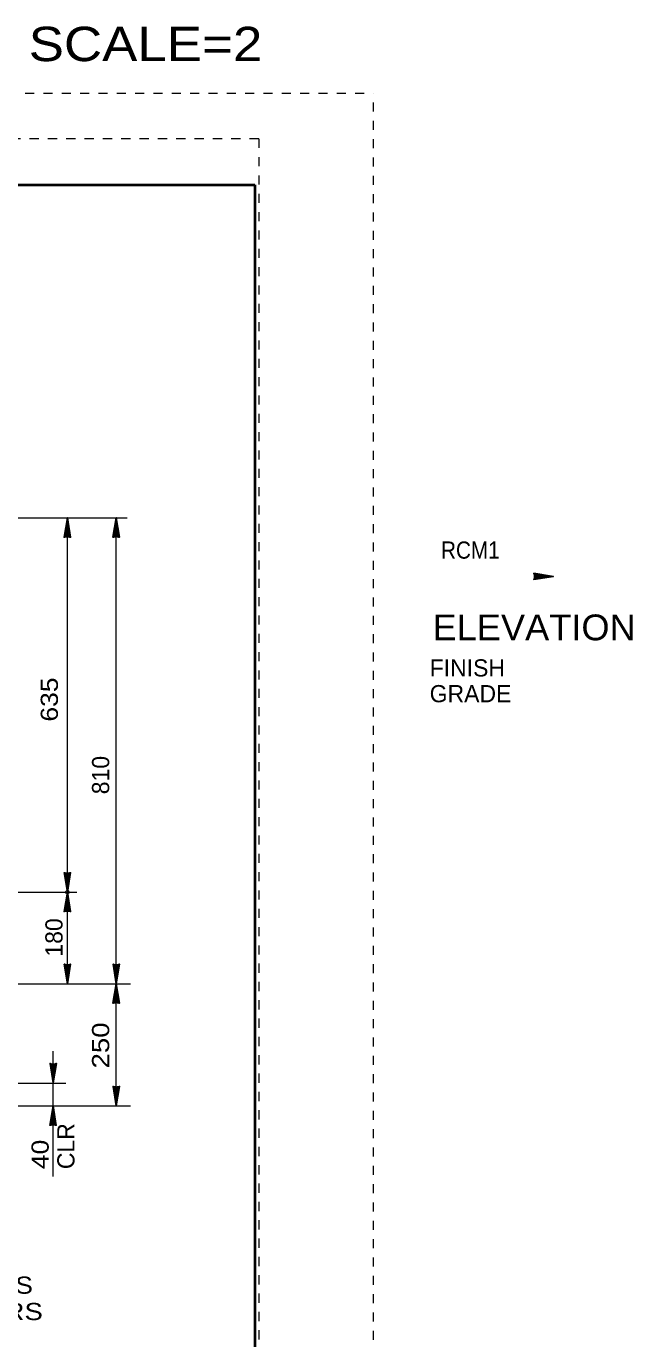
# Model space of a CAD drawing. Extents: x 1370 to 1389.8, y -905.5 to -882.8.
# Drawn here: x 1383.21 to 1389.83, y -897.09 to -882.77 of the extents above; entities that cross this region are included whole.
import ezdxf
from ezdxf.enums import TextEntityAlignment as Align

# ---------------------------------------------------------------- set-up
doc = ezdxf.new("R2010")
doc.units = 0
doc.header["$LTSCALE"] = 0.075
doc.header["$PDMODE"] = 32
doc.header["$PDSIZE"] = 0.0375
doc.linetypes.add('DOTTED', pattern=[1.5, 0.3, -1.2])
for name, color, linetype, lineweight in [('1', 7, 'Continuous', 13), ('3', 7, 'Continuous', 13), ('4', 7, 'Continuous', 25), ('61', 7, 'DOTTED', 13), ('62', 7, 'DOTTED', 13), ('63', 7, 'Continuous', 40)]:
    doc.layers.add(name, color=color, linetype=linetype, lineweight=lineweight)
doc.layers.add('8', color=7, linetype='Continuous')
doc.layers.add('9', color=7, linetype='Continuous')

msp = doc.modelspace()

# ---------------------------------------------------------------- linework, layer by layer
at = {"layer": '1'}
for p, q in [((1379.94517, -888.13042), (1384.31592, -888.13042)), ((1383.662, -892.21375), (1383.662, -888.13042)), ((1380.14308, -892.21375), (1383.76525, -892.21375)), ((1383.662, -893.21375), (1383.662, -892.21375)), ((1382.06175, -893.21375), (1384.35033, -893.21375)), ((1382.09133, -894.29708), (1383.64483, -894.29708)), ((1382.05908, -894.54708), (1384.35033, -894.54708))]:
    msp.add_line(p, q, dxfattribs=at)
msp.add_lwpolyline([(1384.1955, -894.54708), (1384.1955, -893.21375), (1384.1955, -888.13042)], dxfattribs=at)
msp.add_point((1383.662, -892.21375), dxfattribs=at)
at = {"layer": '4'}
for points in [[(1383.626, -888.34342), (1383.6305, -888.34192), (1383.635, -888.34042), (1383.6395, -888.33892), (1383.644, -888.33742), (1383.6485, -888.33742), (1383.65, -888.33742), (1383.653, -888.33742), (1383.656, -888.33592), (1383.659, -888.33592), (1383.662, -888.33592), (1383.6665, -888.33592), (1383.6725, -888.33742), (1383.6755, -888.33742), (1383.6815, -888.33742), (1383.6875, -888.34042), (1383.692, -888.34192), (1383.695, -888.34192), (1383.6965, -888.34342), (1383.662, -888.13042), (1383.626, -888.34342), (1383.635, -888.33142), (1383.6875, -888.32992), (1383.662, -888.16942), (1383.635, -888.33142), (1383.644, -888.32242), (1383.677, -888.31942), (1383.662, -888.20692), (1383.644, -888.32242), (1383.6515, -888.31342), (1383.671, -888.30892), (1383.662, -888.24442), (1383.6515, -888.31342), (1383.659, -888.30592), (1383.6665, -888.30292), (1383.662, -888.27742), (1383.659, -888.30592)], [(1384.1595, -888.34342), (1384.164, -888.34192), (1384.1685, -888.34042), (1384.173, -888.33892), (1384.1775, -888.33742), (1384.182, -888.33742), (1384.1835, -888.33742), (1384.1865, -888.33742), (1384.1895, -888.33592), (1384.1925, -888.33592), (1384.1955, -888.33592), (1384.2, -888.33592), (1384.206, -888.33742), (1384.209, -888.33742), (1384.215, -888.33742), (1384.221, -888.34042), (1384.2255, -888.34192), (1384.2285, -888.34192), (1384.23, -888.34342), (1384.1955, -888.13042), (1384.1595, -888.34342), (1384.1685, -888.33142), (1384.221, -888.32992), (1384.1955, -888.16942), (1384.1685, -888.33142), (1384.1775, -888.32242), (1384.2105, -888.31942), (1384.1955, -888.20692), (1384.1775, -888.32242), (1384.185, -888.31342), (1384.2045, -888.30892), (1384.1955, -888.24442), (1384.185, -888.31342), (1384.1925, -888.30592), (1384.2, -888.30292), (1384.1955, -888.27742), (1384.1925, -888.30592)], [(1388.75058, -888.735), (1388.75208, -888.7395), (1388.75358, -888.744), (1388.75508, -888.7485), (1388.75658, -888.753), (1388.75658, -888.7575), (1388.75658, -888.759), (1388.75658, -888.762), (1388.75808, -888.765), (1388.75808, -888.768), (1388.75808, -888.771), (1388.75808, -888.7755), (1388.75658, -888.7815), (1388.75658, -888.7845), (1388.75658, -888.7905), (1388.75358, -888.7965), (1388.75208, -888.801), (1388.75208, -888.804), (1388.75058, -888.8055), (1388.96358, -888.771), (1388.75058, -888.735), (1388.76258, -888.744), (1388.76408, -888.7965), (1388.92458, -888.771), (1388.76258, -888.744), (1388.77158, -888.753), (1388.77458, -888.786), (1388.88708, -888.771), (1388.77158, -888.753), (1388.78058, -888.7605), (1388.78508, -888.78), (1388.84958, -888.771), (1388.78058, -888.7605), (1388.78808, -888.768), (1388.79108, -888.7755), (1388.81658, -888.771), (1388.78808, -888.768)], [(1383.698, -892.00075), (1383.6935, -892.00225), (1383.689, -892.00375), (1383.6845, -892.00525), (1383.68, -892.00675), (1383.6755, -892.00675), (1383.674, -892.00675), (1383.671, -892.00675), (1383.668, -892.00825), (1383.665, -892.00825), (1383.662, -892.00825), (1383.6575, -892.00825), (1383.6515, -892.00675), (1383.6485, -892.00675), (1383.6425, -892.00675), (1383.6365, -892.00375), (1383.632, -892.00225), (1383.629, -892.00225), (1383.6275, -892.00075), (1383.662, -892.21375), (1383.698, -892.00075), (1383.689, -892.01275), (1383.6365, -892.01425), (1383.662, -892.17475), (1383.689, -892.01275), (1383.68, -892.02175), (1383.647, -892.02475), (1383.662, -892.13725), (1383.68, -892.02175), (1383.6725, -892.03075), (1383.653, -892.03525), (1383.662, -892.09975), (1383.6725, -892.03075), (1383.665, -892.03825), (1383.6575, -892.04125), (1383.662, -892.06675), (1383.665, -892.03825)], [(1383.626, -892.42675), (1383.6305, -892.42525), (1383.635, -892.42375), (1383.6395, -892.42225), (1383.644, -892.42075), (1383.6485, -892.42075), (1383.65, -892.42075), (1383.653, -892.42075), (1383.656, -892.41925), (1383.659, -892.41925), (1383.662, -892.41925), (1383.6665, -892.41925), (1383.6725, -892.42075), (1383.6755, -892.42075), (1383.6815, -892.42075), (1383.6875, -892.42375), (1383.692, -892.42525), (1383.695, -892.42525), (1383.6965, -892.42675), (1383.662, -892.21375), (1383.626, -892.42675), (1383.635, -892.41475), (1383.6875, -892.41325), (1383.662, -892.25275), (1383.635, -892.41475), (1383.644, -892.40575), (1383.677, -892.40275), (1383.662, -892.29025), (1383.644, -892.40575), (1383.6515, -892.39675), (1383.671, -892.39225), (1383.662, -892.32775), (1383.6515, -892.39675), (1383.659, -892.38925), (1383.6665, -892.38625), (1383.662, -892.36075), (1383.659, -892.38925)], [(1383.698, -893.00075), (1383.6935, -893.00225), (1383.689, -893.00375), (1383.6845, -893.00525), (1383.68, -893.00675), (1383.6755, -893.00675), (1383.674, -893.00675), (1383.671, -893.00675), (1383.668, -893.00825), (1383.665, -893.00825), (1383.662, -893.00825), (1383.6575, -893.00825), (1383.6515, -893.00675), (1383.6485, -893.00675), (1383.6425, -893.00675), (1383.6365, -893.00375), (1383.632, -893.00225), (1383.629, -893.00225), (1383.6275, -893.00075), (1383.662, -893.21375), (1383.698, -893.00075), (1383.689, -893.01275), (1383.6365, -893.01425), (1383.662, -893.17475), (1383.689, -893.01275), (1383.68, -893.02175), (1383.647, -893.02475), (1383.662, -893.13725), (1383.68, -893.02175), (1383.6725, -893.03075), (1383.653, -893.03525), (1383.662, -893.09975), (1383.6725, -893.03075), (1383.665, -893.03825), (1383.6575, -893.04125), (1383.662, -893.06675), (1383.665, -893.03825)], [(1384.2315, -893.00075), (1384.227, -893.00225), (1384.2225, -893.00375), (1384.218, -893.00525), (1384.2135, -893.00675), (1384.209, -893.00675), (1384.2075, -893.00675), (1384.2045, -893.00675), (1384.2015, -893.00825), (1384.1985, -893.00825), (1384.1955, -893.00825), (1384.191, -893.00825), (1384.185, -893.00675), (1384.182, -893.00675), (1384.176, -893.00675), (1384.17, -893.00375), (1384.1655, -893.00225), (1384.1625, -893.00225), (1384.161, -893.00075), (1384.1955, -893.21375), (1384.2315, -893.00075), (1384.2225, -893.01275), (1384.17, -893.01425), (1384.1955, -893.17475), (1384.2225, -893.01275), (1384.2135, -893.02175), (1384.1805, -893.02475), (1384.1955, -893.13725), (1384.2135, -893.02175), (1384.206, -893.03075), (1384.1865, -893.03525), (1384.1955, -893.09975), (1384.206, -893.03075), (1384.1985, -893.03825), (1384.191, -893.04125), (1384.1955, -893.06675), (1384.1985, -893.03825)], [(1384.1595, -893.42675), (1384.164, -893.42525), (1384.1685, -893.42375), (1384.173, -893.42225), (1384.1775, -893.42075), (1384.182, -893.42075), (1384.1835, -893.42075), (1384.1865, -893.42075), (1384.1895, -893.41925), (1384.1925, -893.41925), (1384.1955, -893.41925), (1384.2, -893.41925), (1384.206, -893.42075), (1384.209, -893.42075), (1384.215, -893.42075), (1384.221, -893.42375), (1384.2255, -893.42525), (1384.2285, -893.42525), (1384.23, -893.42675), (1384.1955, -893.21375), (1384.1595, -893.42675), (1384.1685, -893.41475), (1384.221, -893.41325), (1384.1955, -893.25275), (1384.1685, -893.41475), (1384.1775, -893.40575), (1384.2105, -893.40275), (1384.1955, -893.29025), (1384.1775, -893.40575), (1384.185, -893.39675), (1384.2045, -893.39225), (1384.1955, -893.32775), (1384.185, -893.39675), (1384.1925, -893.38925), (1384.2, -893.38625), (1384.1955, -893.36075), (1384.1925, -893.38925)], [(1383.54317, -894.08375), (1383.53867, -894.08525), (1383.53417, -894.08675), (1383.52967, -894.08825), (1383.52517, -894.08975), (1383.52067, -894.08975), (1383.51917, -894.08975), (1383.51617, -894.08975), (1383.51317, -894.09125), (1383.51017, -894.09125), (1383.50717, -894.09125), (1383.50267, -894.09125), (1383.49667, -894.08975), (1383.49367, -894.08975), (1383.48767, -894.08975), (1383.48167, -894.08675), (1383.47717, -894.08525), (1383.47417, -894.08525), (1383.47267, -894.08375), (1383.50717, -894.29675), (1383.54317, -894.08375), (1383.53417, -894.09575), (1383.48167, -894.09725), (1383.50717, -894.25775), (1383.53417, -894.09575), (1383.52517, -894.10475), (1383.49217, -894.10775), (1383.50717, -894.22025), (1383.52517, -894.10475), (1383.51767, -894.11375), (1383.49817, -894.11825), (1383.50717, -894.18275), (1383.51767, -894.11375), (1383.51017, -894.12125), (1383.50267, -894.12425), (1383.50717, -894.14975), (1383.51017, -894.12125)], [(1384.2315, -894.33408), (1384.227, -894.33558), (1384.2225, -894.33708), (1384.218, -894.33858), (1384.2135, -894.34008), (1384.209, -894.34008), (1384.2075, -894.34008), (1384.2045, -894.34008), (1384.2015, -894.34158), (1384.1985, -894.34158), (1384.1955, -894.34158), (1384.191, -894.34158), (1384.185, -894.34008), (1384.182, -894.34008), (1384.176, -894.34008), (1384.17, -894.33708), (1384.1655, -894.33558), (1384.1625, -894.33558), (1384.161, -894.33408), (1384.1955, -894.54708), (1384.2315, -894.33408), (1384.2225, -894.34608), (1384.17, -894.34758), (1384.1955, -894.50808), (1384.2225, -894.34608), (1384.2135, -894.35508), (1384.1805, -894.35808), (1384.1955, -894.47058), (1384.2135, -894.35508), (1384.206, -894.36408), (1384.1865, -894.36858), (1384.1955, -894.43308), (1384.206, -894.36408), (1384.1985, -894.37158), (1384.191, -894.37458), (1384.1955, -894.40008), (1384.1985, -894.37158)], [(1383.47117, -894.75992), (1383.47567, -894.75842), (1383.48017, -894.75692), (1383.48467, -894.75542), (1383.48917, -894.75392), (1383.49367, -894.75392), (1383.49517, -894.75392), (1383.49817, -894.75392), (1383.50117, -894.75242), (1383.50417, -894.75242), (1383.50717, -894.75242), (1383.51167, -894.75242), (1383.51767, -894.75392), (1383.52067, -894.75392), (1383.52667, -894.75392), (1383.53267, -894.75692), (1383.53717, -894.75842), (1383.54017, -894.75842), (1383.54167, -894.75992), (1383.50717, -894.54692), (1383.47117, -894.75992), (1383.48017, -894.74792), (1383.53267, -894.74642), (1383.50717, -894.58592), (1383.48017, -894.74792), (1383.48917, -894.73892), (1383.52217, -894.73592), (1383.50717, -894.62342), (1383.48917, -894.73892), (1383.49667, -894.72992), (1383.51617, -894.72542), (1383.50717, -894.66092), (1383.49667, -894.72992), (1383.50417, -894.72242), (1383.51167, -894.71942), (1383.50717, -894.69392), (1383.50417, -894.72242)]]:
    msp.add_lwpolyline(points, dxfattribs=at)
at = {"layer": '4', "lineweight": 13}
msp.add_lwpolyline([(1383.50717, -895.31525), (1383.50717, -894.54692), (1383.50717, -894.29675), (1383.50717, -893.95017)], dxfattribs=at)
at = {"layer": '61'}
for q in [(1370.85, -883.995), (1385.75, -904.63)]:
    msp.add_line((1385.75, -883.995), q, dxfattribs=at)
at = {"layer": '62'}
for p in [(1370, -883.5), (1387, -905.5)]:
    msp.add_line(p, (1387, -883.5), dxfattribs=at)
at = {"layer": '63'}
for p, q in [((1371.70833, -884.5), (1385.70833, -884.5)), ((1385.70833, -884.5), (1385.70833, -904.5))]:
    msp.add_line(p, q, dxfattribs=at)

# ---------------------------------------------------------------- texts
at = {"layer": '3', "width": 1.05}
msp.add_text('ELEVATION', height=0.2812, dxfattribs=at).set_placement((1387.6455, -889.467))
at = {"layer": '8'}
for s, width, p in [('RCM1', 0.9, (1387.73825, -888.57658)), ('ANCHOR STUD & NUTS', 1.15, (1380.03433, -896.59617)), ('w/8-FWC24b WASHERS', 1.2, (1380.03433, -896.88367))]:
    msp.add_text(s, height=0.1875, dxfattribs=dict(at, width=width)).set_placement(p)
for s, p in [('FINISH', (1387.61417, -889.862)), ('GRADE', (1387.61417, -890.14317))]:
    msp.add_text(s, height=0.1875, dxfattribs=at).set_placement(p)
for s, width, p in [('635', 1.15, (1383.55883, -890.35417)), ('250', 1.2, (1384.11817, -894.13817)), ('40', 1.15, (1383.45842, -895.23658))]:
    msp.add_text(s, height=0.1875, rotation=90, dxfattribs=dict(at, width=width)).set_placement(p)
for s, p in [('810', (1384.11817, -891.14675)), ('180', (1383.6095, -892.91808)), ('CLR', (1383.73958, -895.23658))]:
    msp.add_text(s, height=0.1875, rotation=90, dxfattribs=at).set_placement(p)
at = {"layer": '9', "width": 1.15}
msp.add_text('PLOT SCALE=2', height=0.375, dxfattribs=at).set_placement((1383.68129, -883.14883), align=Align.CENTER)

doc.saveas('drawing.dxf')
